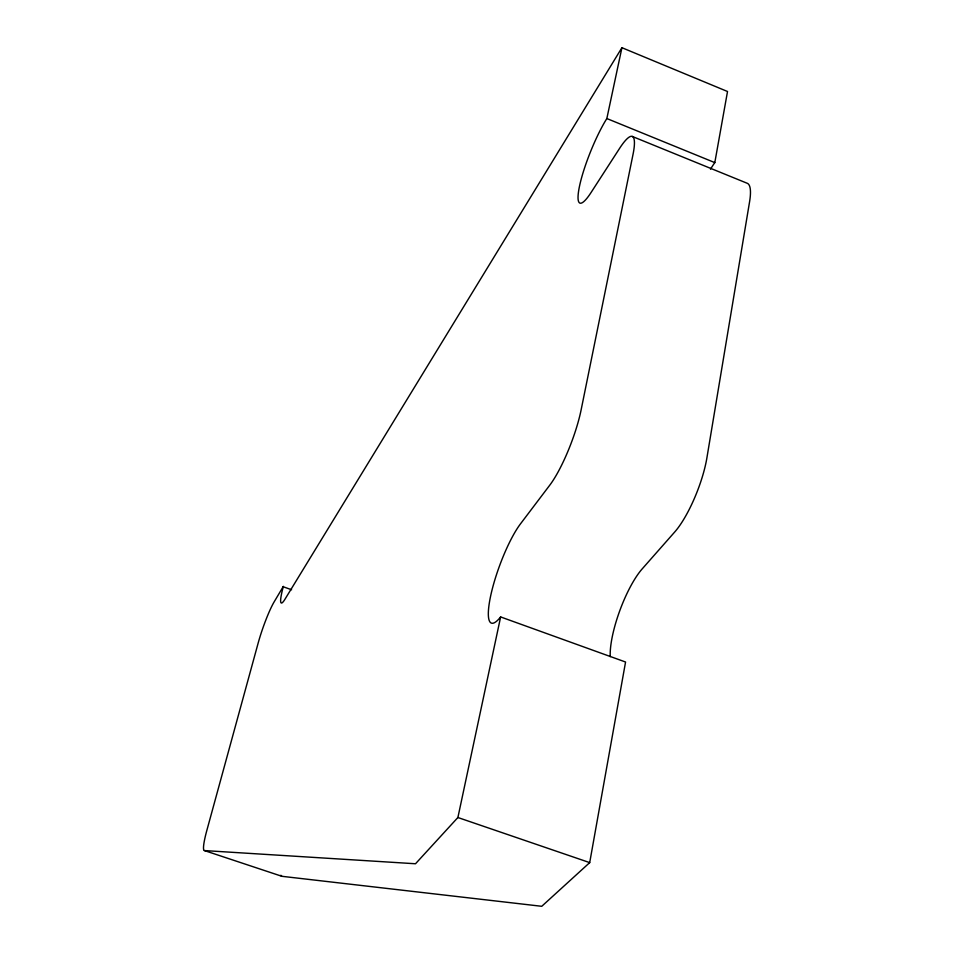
<?xml version="1.0" encoding="UTF-8"?>
<svg xmlns="http://www.w3.org/2000/svg" width="954" height="954" viewBox="0 0 954 954"><rect width="100%" height="100%" fill="white"/><g stroke="black" fill="none" stroke-linecap="round" stroke-linejoin="round"><path stroke-width="1.43" d="M621.925 47.7L284.984 599.207A33.414 4.233 -70.4 0 1 283.374 586.352L274.287 601.64A32.83 4.09 -70.6 0 0 258.14 643.151L206.851 830.385A34.535 4.484 -71.2 0 0 204.43 850.574L281.931 876.309L541.753 906.3L589.703 862.619L625.562 662.016L500.635 616.94A56.703 12.116 -69.8 0 1 490.63 596.023A56.703 12.116 -69.8 0 1 520.467 523.877L549.719 485.24A57.312 12.175 -69.1 0 0 581.129 409.862L633.015 154.453A54.426 10.363 -68 0 0 619.611 148.347L591.075 192.493A51.957 9.373 -68 0 1 579.543 186.018A51.957 9.373 -68 0 1 606.839 118.546L621.925 47.7L727.52 91.501L714.808 162.609A51.456 11.722 -67.3 0 0 710.503 169.204M204.43 850.574L415.503 863.764L457.896 817.518L500.635 616.94M457.896 817.518L589.703 862.619M283.255 586.77L291.602 589.751M632.311 136.458L747.28 183.299A53.889 12.951 -67.3 0 1 749.582 201.759L706.902 457.86A56.703 15.192 -68.6 0 1 674.728 531.986L642.197 568.882A56.095 15.133 -69.6 0 0 610.238 656.614M606.839 118.546L714.808 162.609M281.931 876.309A34.308 5.641 -71.4 0 1 280.893 875.259"/></g></svg>
